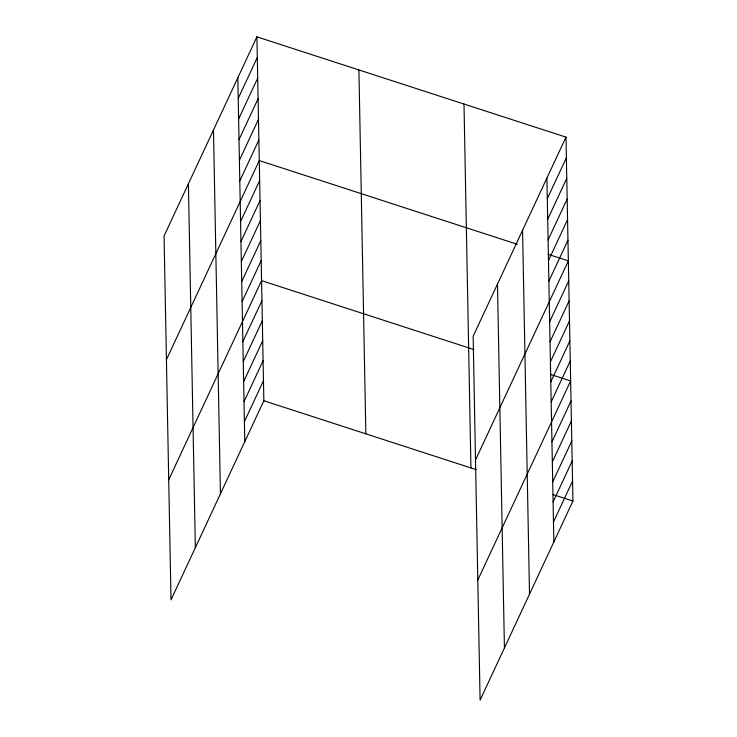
<?xml version="1.0" encoding="UTF-8"?>
<svg xmlns="http://www.w3.org/2000/svg" width="737" height="737" viewBox="0 0 737 737"><rect width="100%" height="100%" fill="white"/><g stroke="black" fill="none" stroke-linecap="round" stroke-linejoin="round"><path stroke-width="1.11" d="M256.909 36.85L164.065 235.96L171.012 599.863L263.855 400.744L256.909 36.85L565.988 137.137L572.935 501.04L480.091 700.15L473.145 336.256L565.988 137.137M238.217 98.399L257.305 57.468M238.613 119.016L257.701 78.094M239.009 139.643L258.088 98.712M239.396 160.261L258.484 119.33M239.792 180.887L258.88 139.956M166.424 359.684L259.277 160.574L517.356 244.315M240.566 221.515L259.654 180.593M240.953 241.533L260.041 200.602M241.331 261.543L260.419 220.621M241.718 281.562L260.806 240.63M242.095 301.571L261.184 260.649M168.718 479.769L261.571 280.659L473.965 349.578M242.86 341.6L261.948 300.678M243.247 361.618L262.326 320.687M243.625 381.637L262.713 340.706M244.011 401.647L263.091 360.715M244.389 421.665L263.478 380.734M547.296 198.695L566.385 157.764M547.692 219.313L566.771 178.382M548.088 239.93L567.168 199.008M548.475 260.557L567.564 219.626M548.872 281.175L567.96 240.244M475.503 459.98L568.347 260.87L548.162 254.32M549.645 321.811L568.734 280.88M550.032 341.821L569.111 300.899M550.41 361.839L569.498 320.908M550.797 381.849L569.876 340.927M551.175 401.868L570.263 360.937M477.797 580.065L570.641 380.955L550.456 374.405M551.939 441.896L571.028 400.965M552.326 461.906L571.405 420.984M552.704 481.924L571.792 440.993M553.091 501.934L572.17 461.012M553.469 521.953L572.557 481.021M263.855 400.744L476.259 469.662M552.75 494.49L572.935 501.04M546.9 178.068L553.856 541.971M522.561 230.276L529.507 594.169M497.484 284.049L504.43 647.952M463.997 104.046L470.943 467.94M358.91 69.951L365.856 433.844M237.821 77.781L244.776 441.675M213.481 129.979L220.437 493.873M188.405 183.762L195.351 547.655"/></g></svg>
